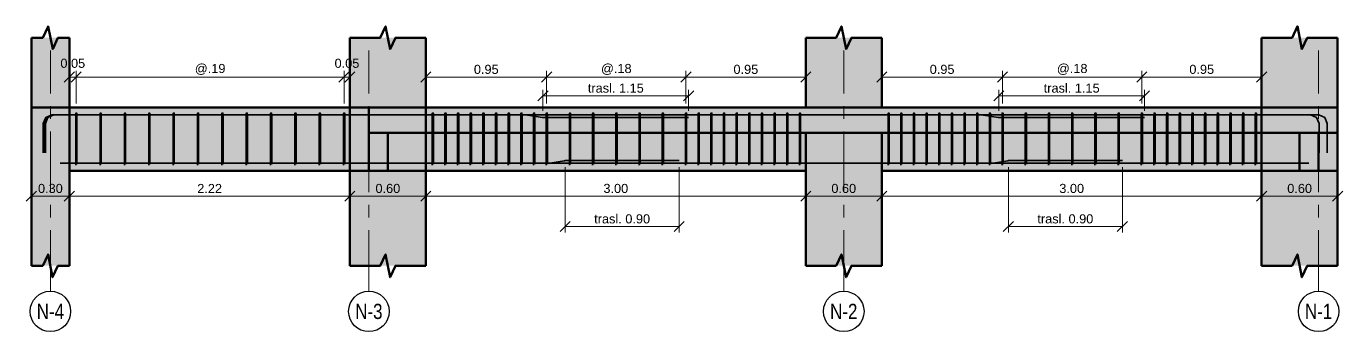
# Model space of a CAD drawing. Header units: metres. Extents: x 99 to 431, y 0 to 4.
# Drawn here: x 219.81 to 230.2, y 1.43 to 3.84 of the extents above; entities that cross this region are included whole.
import ezdxf
from ezdxf.enums import TextEntityAlignment as Align

# ---------------------------------------------------------------- set-up
doc = ezdxf.new("R2010")
doc.units = ezdxf.units.M
doc.linetypes.add('EJE40', pattern=[0.7, 0.48, -0.08, 0.06, -0.08])
for name, color, linetype, lineweight in [('E-ACERO', 1, 'Continuous', 35), ('E-CORTE', 7, 'Continuous', 50), ('E-CORTE-ACH', 254, 'Continuous', 0), ('E-COTA', 7, 'Continuous', 13), ('E-EJES', 1, 'Continuous', 18), ('E-EJES-ID', 7, 'Continuous', 25)]:
    doc.layers.add(name, color=color, linetype=linetype, lineweight=lineweight)
doc.styles.add('ARIAL', font='arial.ttf')
doc.dimstyles.new('COTA40', dxfattribs={"dimtxt": 0.072, "dimasz": 0.048, "dimexe": 0.048, "dimexo": 0.032, "dimgap": 0.024, "dimtad": 1, "dimzin": 0, "dimdsep": 46, "dimtxsty": 'ARIAL', "dimtsz": 0.04, "dimcen": 2.5, "dimclrd": 7, "dimclre": 7, "dimclrt": 7, "dimazin": 3, "dimtfac": 1, "dimtmove": 2, "dimatfit": 3, "dimlwd": 13, "dimlwe": 13})

msp = doc.modelspace()

# ---------------------------------------------------------------- hatches: boundary and pattern name
at = {"layer": 'E-CORTE-ACH'}
for points in [[(220.15, 3.2), (220.075, 3.2), (219.85, 3.2), (219.85, 3.75), (220.15, 3.75)], [(222.965, 3.2), (222.815, 3.2), (222.515, 3.2), (222.365, 3.2), (222.365, 3.75), (222.965, 3.75)], [(226.565, 3.2), (226.265, 3.2), (225.965, 3.2), (225.965, 3.75), (226.565, 3.75)], [(229.565, 3.75), (230.165, 3.75), (230.165, 3.2), (230.015, 3.2), (229.715, 3.2), (229.565, 3.2)], [(220.15, 1.95), (219.85, 1.95), (219.85, 3.2), (220.075, 3.2), (220.15, 3.2), (220.15, 2.4)], [(222.365, 3.2), (222.515, 3.2), (222.515, 3), (222.515, 2.7), (222.365, 2.7), (220.15, 2.7), (220.15, 2.95), (220.15, 3.2)], [(222.365, 3.2), (222.515, 3.2), (222.815, 3.2), (222.965, 3.2), (222.965, 1.95), (222.365, 1.95)], [(222.365, 3.2), (222.515, 3.2), (222.515, 3), (222.665, 3), (222.665, 2.7), (222.365, 2.7)], [(222.515, 3.2), (229.8816, 3.2), (230.165, 3.2), (230.165, 3.1973), (230.165, 3), (229.8816, 3), (222.515, 3), (222.515, 3.0074)], [(229.565, 3.2), (229.715, 3.2), (230.015, 3.2), (230.165, 3.2), (230.165, 2.4), (230.165, 1.95), (229.565, 1.95)], [(222.665, 3), (225.965, 3), (225.965, 2.85), (225.965, 2.7), (222.665, 2.7), (222.515, 2.7), (222.515, 3)], [(226.265, 3), (226.565, 3), (226.565, 2.85), (226.565, 2.7), (226.565, 1.95), (225.965, 1.95), (225.965, 2.7), (225.965, 2.85), (225.965, 3)], [(226.565, 2.85), (226.565, 3), (229.865, 3), (230.015, 3), (230.015, 2.7), (229.865, 2.7), (226.565, 2.7)], [(230.165, 3), (230.165, 2.7), (229.865, 2.7), (229.865, 3)]]:
    msp.add_hatch(color=256, dxfattribs=at).paths.add_polyline_path(points)

# ---------------------------------------------------------------- linework, layer by layer
at = {"layer": 'E-ACERO'}
for points in [[(228.64, 3.1199), (227.4955, 3.1199), (227.49, 3.1201), (227.4845, 3.1208), (227.3691, 3.14), (227.3636, 3.1407), (227.3581, 3.1409), (220.0107, 3.1409), (219.9636, 3.1214), (219.9441, 3.0743), (219.9441, 2.841)], [(225.04, 3.1199), (223.8955, 3.1199), (223.89, 3.1201), (223.8845, 3.1208), (223.7691, 3.14), (223.7636, 3.1407), (223.7581, 3.1409), (220.0107, 3.1409), (219.9636, 3.1214), (219.9441, 3.0743), (219.9441, 2.841)], [(228.64, 3.1199), (227.4955, 3.1199), (227.49, 3.1201), (227.4845, 3.1208), (227.3691, 3.14), (227.3636, 3.1407), (227.3581, 3.1409), (220.0227, 3.1409), (219.9756, 3.1214), (219.9561, 3.0743), (219.9561, 2.841)], [(228.64, 3.1199), (227.4955, 3.1199), (227.49, 3.1201), (227.4845, 3.1208), (227.3691, 3.14), (227.3636, 3.1407), (227.3581, 3.1409), (220.0267, 3.1409), (219.9796, 3.1214), (219.9601, 3.0743), (219.9601, 2.841)], [(225.04, 3.1199), (223.8955, 3.1199), (223.89, 3.1201), (223.8845, 3.1208), (223.7691, 3.14), (223.7636, 3.1407), (223.7581, 3.1409), (220.0267, 3.1409), (219.9796, 3.1214), (219.9601, 3.0743), (219.9601, 2.841)], [(220.2, 2.8393), (220.2, 3.1314), (220.2003, 3.1483), (220.201, 3.1552), (220.2084, 3.1552), (220.2092, 3.1483), (220.2095, 3.1314), (220.2095, 2.8104)], [(220.3922, 2.8393), (220.3922, 3.1314), (220.3925, 3.1483), (220.3933, 3.1552), (220.4007, 3.1552), (220.4014, 3.1483), (220.4018, 3.1314), (220.4018, 2.8104)], [(220.5845, 2.8393), (220.5845, 3.1314), (220.5848, 3.1483), (220.5856, 3.1552), (220.593, 3.1552), (220.5937, 3.1483), (220.594, 3.1314), (220.594, 2.8104)], [(220.7768, 2.8393), (220.7768, 3.1314), (220.7771, 3.1483), (220.7779, 3.1552), (220.7852, 3.1552), (220.786, 3.1483), (220.7863, 3.1314), (220.7863, 2.8104)], [(220.969, 2.8393), (220.969, 3.1314), (220.9694, 3.1483), (220.9701, 3.1552), (220.9775, 3.1552), (220.9783, 3.1483), (220.9786, 3.1314), (220.9786, 2.8104)], [(221.1613, 2.8393), (221.1613, 3.1314), (221.1616, 3.1483), (221.1624, 3.1552), (221.1698, 3.1552), (221.1705, 3.1483), (221.1708, 3.1314), (221.1708, 2.8104)], [(221.3536, 2.8393), (221.3536, 3.1314), (221.3539, 3.1483), (221.3547, 3.1552), (221.362, 3.1552), (221.3628, 3.1483), (221.3631, 3.1314), (221.3631, 2.8104)], [(221.5459, 2.8393), (221.5459, 3.1314), (221.5462, 3.1483), (221.5469, 3.1552), (221.5543, 3.1552), (221.5551, 3.1483), (221.5554, 3.1314), (221.5554, 2.8104)], [(221.7381, 2.8393), (221.7381, 3.1314), (221.7385, 3.1483), (221.7392, 3.1552), (221.7466, 3.1552), (221.7473, 3.1483), (221.7477, 3.1314), (221.7477, 2.8104)], [(221.9304, 2.8393), (221.9304, 3.1314), (221.9307, 3.1483), (221.9315, 3.1552), (221.9389, 3.1552), (221.9396, 3.1483), (221.9399, 3.1314), (221.9399, 2.8104)], [(222.1227, 2.8393), (222.1227, 3.1314), (222.123, 3.1483), (222.1238, 3.1552), (222.1311, 3.1552), (222.1319, 3.1483), (222.1322, 3.1314), (222.1322, 2.8104)], [(222.315, 2.8393), (222.315, 3.1314), (222.3153, 3.1483), (222.316, 3.1552), (222.3234, 3.1552), (222.3242, 3.1483), (222.3245, 3.1314), (222.3245, 2.8104)], [(223.015, 2.8393), (223.015, 3.1314), (223.0153, 3.1483), (223.016, 3.1552), (223.0234, 3.1552), (223.0242, 3.1483), (223.0245, 3.1314), (223.0245, 2.8104)], [(223.115, 2.8393), (223.115, 3.1314), (223.1153, 3.1483), (223.116, 3.1552), (223.1234, 3.1552), (223.1242, 3.1483), (223.1245, 3.1314), (223.1245, 2.8104)], [(223.215, 2.8393), (223.215, 3.1314), (223.2153, 3.1483), (223.216, 3.1552), (223.2234, 3.1552), (223.2242, 3.1483), (223.2245, 3.1314), (223.2245, 2.8104)], [(223.315, 2.8393), (223.315, 3.1314), (223.3153, 3.1483), (223.316, 3.1552), (223.3234, 3.1552), (223.3242, 3.1483), (223.3245, 3.1314), (223.3245, 2.8104)], [(223.415, 2.8393), (223.415, 3.1314), (223.4153, 3.1483), (223.416, 3.1552), (223.4234, 3.1552), (223.4242, 3.1483), (223.4245, 3.1314), (223.4245, 2.8104)], [(223.515, 2.8393), (223.515, 3.1314), (223.5153, 3.1483), (223.516, 3.1552), (223.5234, 3.1552), (223.5242, 3.1483), (223.5245, 3.1314), (223.5245, 2.8104)], [(223.615, 2.8393), (223.615, 3.1314), (223.6153, 3.1483), (223.616, 3.1552), (223.6234, 3.1552), (223.6242, 3.1483), (223.6245, 3.1314), (223.6245, 2.8104)], [(223.715, 2.8393), (223.715, 3.1314), (223.7153, 3.1483), (223.716, 3.1552), (223.7234, 3.1552), (223.7242, 3.1483), (223.7245, 3.1314), (223.7245, 2.8104)], [(223.815, 2.8393), (223.815, 3.1314), (223.8153, 3.1483), (223.816, 3.1552), (223.8234, 3.1552), (223.8242, 3.1483), (223.8245, 3.1314), (223.8245, 2.8104)], [(230.0829, 2.841), (230.0829, 3.0743), (230.0633, 3.1214), (230.0162, 3.1409), (223.89, 3.1409)], [(230.0829, 2.841), (230.0829, 3.0743), (230.0633, 3.1214), (230.0162, 3.1409), (223.89, 3.1409)], [(223.915, 2.8393), (223.915, 3.1314), (223.9153, 3.1483), (223.916, 3.1552), (223.9234, 3.1552), (223.9242, 3.1483), (223.9245, 3.1314), (223.9245, 2.8104)], [(224.0983, 2.8393), (224.0983, 3.1314), (224.0986, 3.1483), (224.0994, 3.1552), (224.1067, 3.1552), (224.1075, 3.1483), (224.1078, 3.1314), (224.1078, 2.8104)], [(224.2816, 2.8393), (224.2816, 3.1314), (224.2819, 3.1483), (224.2827, 3.1552), (224.2901, 3.1552), (224.2908, 3.1483), (224.2912, 3.1314), (224.2912, 2.8104)], [(224.465, 2.8393), (224.465, 3.1314), (224.4653, 3.1483), (224.466, 3.1552), (224.4734, 3.1552), (224.4742, 3.1483), (224.4745, 3.1314), (224.4745, 2.8104)], [(224.6483, 2.8393), (224.6483, 3.1314), (224.6486, 3.1483), (224.6494, 3.1552), (224.6567, 3.1552), (224.6575, 3.1483), (224.6578, 3.1314), (224.6578, 2.8104)], [(224.8316, 2.8393), (224.8316, 3.1314), (224.8319, 3.1483), (224.8327, 3.1552), (224.8401, 3.1552), (224.8408, 3.1483), (224.8411, 3.1314), (224.8411, 2.8104)], [(225.015, 2.8393), (225.015, 3.1314), (225.0153, 3.1483), (225.016, 3.1552), (225.0234, 3.1552), (225.0242, 3.1483), (225.0245, 3.1314), (225.0245, 2.8104)], [(225.115, 2.8393), (225.115, 3.1314), (225.1153, 3.1483), (225.116, 3.1552), (225.1234, 3.1552), (225.1242, 3.1483), (225.1245, 3.1314), (225.1245, 2.8104)], [(225.215, 2.8393), (225.215, 3.1314), (225.2153, 3.1483), (225.216, 3.1552), (225.2234, 3.1552), (225.2242, 3.1483), (225.2245, 3.1314), (225.2245, 2.8104)], [(225.315, 2.8393), (225.315, 3.1314), (225.3153, 3.1483), (225.316, 3.1552), (225.3234, 3.1552), (225.3242, 3.1483), (225.3245, 3.1314), (225.3245, 2.8104)], [(225.415, 2.8393), (225.415, 3.1314), (225.4153, 3.1483), (225.416, 3.1552), (225.4234, 3.1552), (225.4242, 3.1483), (225.4245, 3.1314), (225.4245, 2.8104)], [(225.515, 2.8393), (225.515, 3.1314), (225.5153, 3.1483), (225.516, 3.1552), (225.5234, 3.1552), (225.5242, 3.1483), (225.5245, 3.1314), (225.5245, 2.8104)], [(225.615, 2.8393), (225.615, 3.1314), (225.6153, 3.1483), (225.616, 3.1552), (225.6234, 3.1552), (225.6242, 3.1483), (225.6245, 3.1314), (225.6245, 2.8104)], [(225.715, 2.8393), (225.715, 3.1314), (225.7153, 3.1483), (225.716, 3.1552), (225.7234, 3.1552), (225.7242, 3.1483), (225.7245, 3.1314), (225.7245, 2.8104)], [(225.815, 2.8393), (225.815, 3.1314), (225.8153, 3.1483), (225.816, 3.1552), (225.8234, 3.1552), (225.8242, 3.1483), (225.8245, 3.1314), (225.8245, 2.8104)], [(225.915, 2.8393), (225.915, 3.1314), (225.9153, 3.1483), (225.916, 3.1552), (225.9234, 3.1552), (225.9242, 3.1483), (225.9245, 3.1314), (225.9245, 2.8104)], [(226.615, 2.8393), (226.615, 3.1314), (226.6153, 3.1483), (226.616, 3.1552), (226.6234, 3.1552), (226.6242, 3.1483), (226.6245, 3.1314), (226.6245, 2.8104)], [(226.715, 2.8393), (226.715, 3.1314), (226.7153, 3.1483), (226.716, 3.1552), (226.7234, 3.1552), (226.7242, 3.1483), (226.7245, 3.1314), (226.7245, 2.8104)], [(226.815, 2.8393), (226.815, 3.1314), (226.8153, 3.1483), (226.816, 3.1552), (226.8234, 3.1552), (226.8242, 3.1483), (226.8245, 3.1314), (226.8245, 2.8104)], [(226.915, 2.8393), (226.915, 3.1314), (226.9153, 3.1483), (226.916, 3.1552), (226.9234, 3.1552), (226.9242, 3.1483), (226.9245, 3.1314), (226.9245, 2.8104)], [(227.015, 2.8393), (227.015, 3.1314), (227.0153, 3.1483), (227.016, 3.1552), (227.0234, 3.1552), (227.0242, 3.1483), (227.0245, 3.1314), (227.0245, 2.8104)], [(227.115, 2.8393), (227.115, 3.1314), (227.1153, 3.1483), (227.116, 3.1552), (227.1234, 3.1552), (227.1242, 3.1483), (227.1245, 3.1314), (227.1245, 2.8104)], [(227.215, 2.8393), (227.215, 3.1314), (227.2153, 3.1483), (227.216, 3.1552), (227.2234, 3.1552), (227.2242, 3.1483), (227.2245, 3.1314), (227.2245, 2.8104)], [(227.315, 2.8393), (227.315, 3.1314), (227.3153, 3.1483), (227.316, 3.1552), (227.3234, 3.1552), (227.3242, 3.1483), (227.3245, 3.1314), (227.3245, 2.8104)], [(227.415, 2.8393), (227.415, 3.1314), (227.4153, 3.1483), (227.416, 3.1552), (227.4234, 3.1552), (227.4242, 3.1483), (227.4245, 3.1314), (227.4245, 2.8104)], [(230.0829, 2.841), (230.0829, 3.0743), (230.0633, 3.1214), (230.0162, 3.1409), (227.49, 3.1409)], [(230.0189, 2.841), (230.0189, 3.0743), (229.9993, 3.1214), (229.9522, 3.1409), (227.49, 3.1409)], [(230.0829, 2.841), (230.0829, 3.0743), (230.0633, 3.1214), (230.0162, 3.1409), (227.49, 3.1409)], [(227.515, 2.8393), (227.515, 3.1314), (227.5153, 3.1483), (227.516, 3.1552), (227.5234, 3.1552), (227.5242, 3.1483), (227.5245, 3.1314), (227.5245, 2.8104)], [(227.6983, 2.8393), (227.6983, 3.1314), (227.6986, 3.1483), (227.6994, 3.1552), (227.7067, 3.1552), (227.7075, 3.1483), (227.7078, 3.1314), (227.7078, 2.8104)], [(227.8816, 2.8393), (227.8816, 3.1314), (227.8819, 3.1483), (227.8827, 3.1552), (227.8901, 3.1552), (227.8908, 3.1483), (227.8911, 3.1314), (227.8911, 2.8104)], [(228.065, 2.8393), (228.065, 3.1314), (228.0653, 3.1483), (228.066, 3.1552), (228.0734, 3.1552), (228.0742, 3.1483), (228.0745, 3.1314), (228.0745, 2.8104)], [(228.2483, 2.8393), (228.2483, 3.1314), (228.2486, 3.1483), (228.2494, 3.1552), (228.2567, 3.1552), (228.2575, 3.1483), (228.2578, 3.1314), (228.2578, 2.8104)], [(228.4316, 2.8393), (228.4316, 3.1314), (228.4319, 3.1483), (228.4327, 3.1552), (228.4401, 3.1552), (228.4408, 3.1483), (228.4411, 3.1314), (228.4411, 2.8104)], [(228.615, 2.8393), (228.615, 3.1314), (228.6153, 3.1483), (228.616, 3.1552), (228.6234, 3.1552), (228.6242, 3.1483), (228.6245, 3.1314), (228.6245, 2.8104)], [(228.715, 2.8393), (228.715, 3.1314), (228.7153, 3.1483), (228.716, 3.1552), (228.7234, 3.1552), (228.7242, 3.1483), (228.7245, 3.1314), (228.7245, 2.8104)], [(228.815, 2.8393), (228.815, 3.1314), (228.8153, 3.1483), (228.816, 3.1552), (228.8234, 3.1552), (228.8242, 3.1483), (228.8245, 3.1314), (228.8245, 2.8104)], [(228.915, 2.8393), (228.915, 3.1314), (228.9153, 3.1483), (228.916, 3.1552), (228.9234, 3.1552), (228.9242, 3.1483), (228.9245, 3.1314), (228.9245, 2.8104)], [(229.015, 2.8393), (229.015, 3.1314), (229.0153, 3.1483), (229.016, 3.1552), (229.0234, 3.1552), (229.0242, 3.1483), (229.0245, 3.1314), (229.0245, 2.8104)], [(229.115, 2.8393), (229.115, 3.1314), (229.1153, 3.1483), (229.116, 3.1552), (229.1234, 3.1552), (229.1242, 3.1483), (229.1245, 3.1314), (229.1245, 2.8104)], [(229.215, 2.8393), (229.215, 3.1314), (229.2153, 3.1483), (229.216, 3.1552), (229.2234, 3.1552), (229.2242, 3.1483), (229.2245, 3.1314), (229.2245, 2.8104)], [(229.315, 2.8393), (229.315, 3.1314), (229.3153, 3.1483), (229.316, 3.1552), (229.3234, 3.1552), (229.3242, 3.1483), (229.3245, 3.1314), (229.3245, 2.8104)], [(229.415, 2.8393), (229.415, 3.1314), (229.4153, 3.1483), (229.416, 3.1552), (229.4234, 3.1552), (229.4242, 3.1483), (229.4245, 3.1314), (229.4245, 2.8104)], [(229.515, 2.8393), (229.515, 3.1314), (229.5153, 3.1483), (229.516, 3.1552), (229.5234, 3.1552), (229.5242, 3.1483), (229.5245, 3.1314), (229.5245, 2.8104)], [(220.2, 2.8393), (220.2, 2.7854)], [(220.2095, 2.8104), (220.2095, 2.7733)], [(220.3922, 2.8393), (220.3922, 2.7854)], [(220.4018, 2.8104), (220.4018, 2.7733)], [(220.5845, 2.8393), (220.5845, 2.7854)], [(220.594, 2.8104), (220.594, 2.7733)], [(220.7768, 2.8393), (220.7768, 2.7854)], [(220.7863, 2.8104), (220.7863, 2.7733)], [(220.969, 2.8393), (220.969, 2.7854)], [(220.9786, 2.8104), (220.9786, 2.7733)], [(221.1613, 2.8393), (221.1613, 2.7854)], [(221.1708, 2.8104), (221.1708, 2.7733)], [(221.3536, 2.8393), (221.3536, 2.7854)], [(221.3631, 2.8104), (221.3631, 2.7733)], [(221.5459, 2.8393), (221.5459, 2.7854)], [(221.5554, 2.8104), (221.5554, 2.7733)], [(221.7381, 2.8393), (221.7381, 2.7854)], [(221.7477, 2.8104), (221.7477, 2.7733)], [(221.9304, 2.8393), (221.9304, 2.7854)], [(221.9399, 2.8104), (221.9399, 2.7733)], [(222.1227, 2.8393), (222.1227, 2.7854)], [(222.1322, 2.8104), (222.1322, 2.7733)], [(222.315, 2.8393), (222.315, 2.7854)], [(222.3245, 2.8104), (222.3245, 2.7733)], [(223.015, 2.8393), (223.015, 2.7854)], [(223.0245, 2.8104), (223.0245, 2.7733)], [(223.115, 2.8393), (223.115, 2.7854)], [(223.1245, 2.8104), (223.1245, 2.7733)], [(223.215, 2.8393), (223.215, 2.7854)], [(223.2245, 2.8104), (223.2245, 2.7733)], [(223.315, 2.8393), (223.315, 2.7854)], [(223.3245, 2.8104), (223.3245, 2.7733)], [(223.415, 2.8393), (223.415, 2.7854)], [(223.4245, 2.8104), (223.4245, 2.7733)], [(223.515, 2.8393), (223.515, 2.7854)], [(223.5245, 2.8104), (223.5245, 2.7733)], [(223.615, 2.8393), (223.615, 2.7854)], [(223.6245, 2.8104), (223.6245, 2.7733)], [(223.715, 2.8393), (223.715, 2.7854)], [(223.7245, 2.8104), (223.7245, 2.7733)], [(223.815, 2.8393), (223.815, 2.7854)], [(223.8245, 2.8104), (223.8245, 2.7733)], [(223.915, 2.8393), (223.915, 2.7854)], [(223.9245, 2.8104), (223.9245, 2.7733)], [(224.0983, 2.8393), (224.0983, 2.7854)], [(224.1078, 2.8104), (224.1078, 2.7733)], [(224.2816, 2.8393), (224.2816, 2.7854)], [(224.2912, 2.8104), (224.2912, 2.7733)], [(224.465, 2.8393), (224.465, 2.7854)], [(224.4745, 2.8104), (224.4745, 2.7733)], [(224.6483, 2.8393), (224.6483, 2.7854)], [(224.6578, 2.8104), (224.6578, 2.7733)], [(224.8316, 2.8393), (224.8316, 2.7854)], [(224.8411, 2.8104), (224.8411, 2.7733)], [(225.015, 2.8393), (225.015, 2.7854)], [(225.0245, 2.8104), (225.0245, 2.7733)], [(225.115, 2.8393), (225.115, 2.7854)], [(225.1245, 2.8104), (225.1245, 2.7733)], [(225.215, 2.8393), (225.215, 2.7854)], [(225.2245, 2.8104), (225.2245, 2.7733)], [(225.315, 2.8393), (225.315, 2.7854)], [(225.3245, 2.8104), (225.3245, 2.7733)], [(225.415, 2.8393), (225.415, 2.7854)], [(225.4245, 2.8104), (225.4245, 2.7733)], [(225.515, 2.8393), (225.515, 2.7854)], [(225.5245, 2.8104), (225.5245, 2.7733)], [(225.615, 2.8393), (225.615, 2.7854)], [(225.6245, 2.8104), (225.6245, 2.7733)], [(225.715, 2.8393), (225.715, 2.7854)], [(225.7245, 2.8104), (225.7245, 2.7733)], [(225.815, 2.8393), (225.815, 2.7854)], [(225.8245, 2.8104), (225.8245, 2.7733)], [(225.915, 2.8393), (225.915, 2.7854)], [(225.9245, 2.8104), (225.9245, 2.7733)], [(226.615, 2.8393), (226.615, 2.7854)], [(226.6245, 2.8104), (226.6245, 2.7733)], [(226.715, 2.8393), (226.715, 2.7854)], [(226.7245, 2.8104), (226.7245, 2.7733)], [(226.815, 2.8393), (226.815, 2.7854)], [(226.8245, 2.8104), (226.8245, 2.7733)], [(226.915, 2.8393), (226.915, 2.7854)], [(226.9245, 2.8104), (226.9245, 2.7733)], [(227.015, 2.8393), (227.015, 2.7854)], [(227.0245, 2.8104), (227.0245, 2.7733)], [(227.115, 2.8393), (227.115, 2.7854)], [(227.1245, 2.8104), (227.1245, 2.7733)], [(227.215, 2.8393), (227.215, 2.7854)], [(227.2245, 2.8104), (227.2245, 2.7733)], [(227.315, 2.8393), (227.315, 2.7854)], [(227.3245, 2.8104), (227.3245, 2.7733)], [(227.415, 2.8393), (227.415, 2.7854)], [(227.4245, 2.8104), (227.4245, 2.7733)], [(227.515, 2.8393), (227.515, 2.7854)], [(227.5245, 2.8104), (227.5245, 2.7733)], [(227.6983, 2.8393), (227.6983, 2.7854)], [(227.7078, 2.8104), (227.7078, 2.7733)], [(227.8816, 2.8393), (227.8816, 2.7854)], [(227.8911, 2.8104), (227.8911, 2.7733)], [(228.065, 2.8393), (228.065, 2.7854)], [(228.0745, 2.8104), (228.0745, 2.7733)], [(228.2483, 2.8393), (228.2483, 2.7854)], [(228.2578, 2.8104), (228.2578, 2.7733)], [(228.4316, 2.8393), (228.4316, 2.7854)], [(228.4411, 2.8104), (228.4411, 2.7733)], [(228.615, 2.8393), (228.615, 2.7854)], [(228.6245, 2.8104), (228.6245, 2.7733)], [(228.715, 2.8393), (228.715, 2.7854)], [(228.7245, 2.8104), (228.7245, 2.7733)], [(228.815, 2.8393), (228.815, 2.7854)], [(228.8245, 2.8104), (228.8245, 2.7733)], [(228.915, 2.8393), (228.915, 2.7854)], [(228.9245, 2.8104), (228.9245, 2.7733)], [(229.015, 2.8393), (229.015, 2.7854)], [(229.0245, 2.8104), (229.0245, 2.7733)], [(229.115, 2.8393), (229.115, 2.7854)], [(229.1245, 2.8104), (229.1245, 2.7733)], [(229.215, 2.8393), (229.215, 2.7854)], [(229.2245, 2.8104), (229.2245, 2.7733)], [(229.315, 2.8393), (229.315, 2.7854)], [(229.3245, 2.8104), (229.3245, 2.7733)], [(229.415, 2.8393), (229.415, 2.7854)], [(229.4245, 2.8104), (229.4245, 2.7733)], [(229.515, 2.8393), (229.515, 2.7854)], [(229.5245, 2.8104), (229.5245, 2.7733)], [(228.465, 2.7801), (227.5705, 2.7801), (227.565, 2.7799), (227.5595, 2.7792), (227.4441, 2.76), (227.4386, 2.7593), (227.4331, 2.759), (220.0771, 2.759)], [(224.965, 2.7801), (224.0705, 2.7801), (224.065, 2.7799), (224.0595, 2.7792), (223.9441, 2.76), (223.9386, 2.7593), (223.9331, 2.759), (220.0771, 2.759)], [(228.465, 2.7801), (227.5705, 2.7801), (227.565, 2.7799), (227.5595, 2.7792), (227.4441, 2.76), (227.4386, 2.7593), (227.4331, 2.759), (220.0771, 2.759)], [(224.965, 2.7801), (224.0705, 2.7801), (224.065, 2.7799), (224.0595, 2.7792), (223.9441, 2.76), (223.9386, 2.7593), (223.9331, 2.759), (220.0771, 2.759)], [(220.2, 2.7854), (220.2, 2.7686)], [(220.2, 2.7686), (220.2, 2.7595)], [(220.2, 2.7595), (220.2, 2.7517)], [(220.2, 2.7517), (220.2, 2.7448)], [(220.2095, 2.7733), (220.2095, 2.7565)], [(220.2095, 2.7565), (220.2095, 2.7513)], [(220.3922, 2.7854), (220.3922, 2.7686)], [(220.3922, 2.7686), (220.3922, 2.7595)], [(220.3922, 2.7595), (220.3922, 2.7517)], [(220.3922, 2.7517), (220.3922, 2.7448)], [(220.4018, 2.7733), (220.4018, 2.7565)], [(220.4018, 2.7565), (220.4018, 2.7513)], [(220.5845, 2.7854), (220.5845, 2.7686)], [(220.5845, 2.7686), (220.5845, 2.7595)], [(220.5845, 2.7595), (220.5845, 2.7517)], [(220.5845, 2.7517), (220.5845, 2.7448)], [(220.594, 2.7733), (220.594, 2.7565)], [(220.594, 2.7565), (220.594, 2.7513)], [(220.7768, 2.7854), (220.7768, 2.7686)], [(220.7768, 2.7686), (220.7768, 2.7595)], [(220.7768, 2.7595), (220.7768, 2.7517)], [(220.7768, 2.7517), (220.7768, 2.7448)], [(220.7863, 2.7733), (220.7863, 2.7565)], [(220.7863, 2.7565), (220.7863, 2.7513)], [(220.969, 2.7854), (220.969, 2.7686)], [(220.969, 2.7686), (220.969, 2.7595)], [(220.969, 2.7595), (220.969, 2.7517)], [(220.969, 2.7517), (220.969, 2.7448)], [(220.9786, 2.7733), (220.9786, 2.7565)], [(220.9786, 2.7565), (220.9786, 2.7513)], [(221.1613, 2.7854), (221.1613, 2.7686)], [(221.1613, 2.7686), (221.1613, 2.7595)], [(221.1613, 2.7595), (221.1613, 2.7517)], [(221.1613, 2.7517), (221.1613, 2.7448)], [(221.1708, 2.7733), (221.1708, 2.7565)], [(221.1708, 2.7565), (221.1708, 2.7513)], [(221.3536, 2.7854), (221.3536, 2.7686)], [(221.3536, 2.7686), (221.3536, 2.7595)], [(221.3536, 2.7595), (221.3536, 2.7517)], [(221.3536, 2.7517), (221.3536, 2.7448)], [(221.3631, 2.7733), (221.3631, 2.7565)], [(221.3631, 2.7565), (221.3631, 2.7513)], [(221.5459, 2.7854), (221.5459, 2.7686)], [(221.5459, 2.7686), (221.5459, 2.7595)], [(221.5459, 2.7595), (221.5459, 2.7517)], [(221.5459, 2.7517), (221.5459, 2.7448)], [(221.5554, 2.7733), (221.5554, 2.7565)], [(221.5554, 2.7565), (221.5554, 2.7513)], [(221.7381, 2.7854), (221.7381, 2.7686)], [(221.7381, 2.7686), (221.7381, 2.7595)], [(221.7381, 2.7595), (221.7381, 2.7517)], [(221.7381, 2.7517), (221.7381, 2.7448)], [(221.7477, 2.7733), (221.7477, 2.7565)], [(221.7477, 2.7565), (221.7477, 2.7513)], [(221.9304, 2.7854), (221.9304, 2.7686)], [(221.9304, 2.7686), (221.9304, 2.7595)], [(221.9304, 2.7595), (221.9304, 2.7517)], [(221.9304, 2.7517), (221.9304, 2.7448)], [(221.9399, 2.7733), (221.9399, 2.7565)], [(221.9399, 2.7565), (221.9399, 2.7513)], [(222.1227, 2.7854), (222.1227, 2.7686)], [(222.1227, 2.7686), (222.1227, 2.7595)], [(222.1227, 2.7595), (222.1227, 2.7517)], [(222.1227, 2.7517), (222.1227, 2.7448)], [(222.1322, 2.7733), (222.1322, 2.7565)], [(222.1322, 2.7565), (222.1322, 2.7513)], [(222.315, 2.7854), (222.315, 2.7686)], [(222.315, 2.7686), (222.315, 2.7595)], [(222.315, 2.7595), (222.315, 2.7517)], [(222.315, 2.7517), (222.315, 2.7448)], [(222.3245, 2.7733), (222.3245, 2.7565)], [(222.3245, 2.7565), (222.3245, 2.7513)], [(223.015, 2.7854), (223.015, 2.7686)], [(223.015, 2.7686), (223.015, 2.7595)], [(223.015, 2.7595), (223.015, 2.7517)], [(223.015, 2.7517), (223.015, 2.7448)], [(223.0245, 2.7733), (223.0245, 2.7565)], [(223.0245, 2.7565), (223.0245, 2.7513)], [(223.115, 2.7854), (223.115, 2.7686)], [(223.115, 2.7686), (223.115, 2.7595)], [(223.115, 2.7595), (223.115, 2.7517)], [(223.115, 2.7517), (223.115, 2.7448)], [(223.1245, 2.7733), (223.1245, 2.7565)], [(223.1245, 2.7565), (223.1245, 2.7513)], [(223.215, 2.7854), (223.215, 2.7686)], [(223.215, 2.7686), (223.215, 2.7595)], [(223.215, 2.7595), (223.215, 2.7517)], [(223.215, 2.7517), (223.215, 2.7448)], [(223.2245, 2.7733), (223.2245, 2.7565)], [(223.2245, 2.7565), (223.2245, 2.7513)], [(223.315, 2.7854), (223.315, 2.7686)], [(223.315, 2.7686), (223.315, 2.7595)], [(223.315, 2.7595), (223.315, 2.7517)], [(223.315, 2.7517), (223.315, 2.7448)], [(223.3245, 2.7733), (223.3245, 2.7565)], [(223.3245, 2.7565), (223.3245, 2.7513)], [(223.415, 2.7854), (223.415, 2.7686)], [(223.415, 2.7686), (223.415, 2.7595)], [(223.415, 2.7595), (223.415, 2.7517)], [(223.415, 2.7517), (223.415, 2.7448)], [(223.4245, 2.7733), (223.4245, 2.7565)], [(223.4245, 2.7565), (223.4245, 2.7513)], [(223.515, 2.7854), (223.515, 2.7686)], [(223.515, 2.7686), (223.515, 2.7595)], [(223.515, 2.7595), (223.515, 2.7517)], [(223.515, 2.7517), (223.515, 2.7448)], [(223.5245, 2.7733), (223.5245, 2.7565)], [(223.5245, 2.7565), (223.5245, 2.7513)], [(223.615, 2.7854), (223.615, 2.7686)], [(223.615, 2.7686), (223.615, 2.7595)], [(223.615, 2.7595), (223.615, 2.7517)], [(223.615, 2.7517), (223.615, 2.7448)], [(223.6245, 2.7733), (223.6245, 2.7565)], [(223.6245, 2.7565), (223.6245, 2.7513)], [(223.715, 2.7854), (223.715, 2.7686)], [(223.715, 2.7686), (223.715, 2.7595)], [(223.715, 2.7595), (223.715, 2.7517)], [(223.715, 2.7517), (223.715, 2.7448)], [(223.7245, 2.7733), (223.7245, 2.7565)], [(223.7245, 2.7565), (223.7245, 2.7513)], [(223.815, 2.7854), (223.815, 2.7686)], [(223.815, 2.7686), (223.815, 2.7595)], [(223.815, 2.7595), (223.815, 2.7517)], [(223.815, 2.7517), (223.815, 2.7448)], [(223.8245, 2.7733), (223.8245, 2.7565)], [(223.8245, 2.7565), (223.8245, 2.7513)], [(223.915, 2.7854), (223.915, 2.7686)], [(223.915, 2.7686), (223.915, 2.7595)], [(223.915, 2.7595), (223.915, 2.7517)], [(223.915, 2.7517), (223.915, 2.7448)], [(223.9245, 2.7733), (223.9245, 2.7565)], [(223.9245, 2.7565), (223.9245, 2.7513)], [(229.9378, 2.759), (224.065, 2.759)], [(229.9378, 2.759), (224.065, 2.759)], [(224.0983, 2.7854), (224.0983, 2.7686)], [(224.0983, 2.7686), (224.0983, 2.7595)], [(224.0983, 2.7595), (224.0983, 2.7517)], [(224.0983, 2.7517), (224.0983, 2.7448)], [(224.1078, 2.7733), (224.1078, 2.7565)], [(224.1078, 2.7565), (224.1078, 2.7513)], [(224.2816, 2.7854), (224.2816, 2.7686)], [(224.2816, 2.7686), (224.2816, 2.7595)], [(224.2816, 2.7595), (224.2816, 2.7517)], [(224.2816, 2.7517), (224.2816, 2.7448)], [(224.2912, 2.7733), (224.2912, 2.7565)], [(224.2912, 2.7565), (224.2912, 2.7513)], [(224.465, 2.7854), (224.465, 2.7686)], [(224.465, 2.7686), (224.465, 2.7595)], [(224.465, 2.7595), (224.465, 2.7517)], [(224.465, 2.7517), (224.465, 2.7448)], [(224.4745, 2.7733), (224.4745, 2.7565)], [(224.4745, 2.7565), (224.4745, 2.7513)], [(224.6483, 2.7854), (224.6483, 2.7686)], [(224.6483, 2.7686), (224.6483, 2.7595)], [(224.6483, 2.7595), (224.6483, 2.7517)], [(224.6483, 2.7517), (224.6483, 2.7448)], [(224.6578, 2.7733), (224.6578, 2.7565)], [(224.6578, 2.7565), (224.6578, 2.7513)], [(224.8316, 2.7854), (224.8316, 2.7686)], [(224.8316, 2.7686), (224.8316, 2.7595)], [(224.8316, 2.7595), (224.8316, 2.7517)], [(224.8316, 2.7517), (224.8316, 2.7448)], [(224.8411, 2.7733), (224.8411, 2.7565)], [(224.8411, 2.7565), (224.8411, 2.7513)], [(225.015, 2.7854), (225.015, 2.7686)], [(225.015, 2.7686), (225.015, 2.7595)], [(225.015, 2.7595), (225.015, 2.7517)], [(225.015, 2.7517), (225.015, 2.7448)], [(225.0245, 2.7733), (225.0245, 2.7565)], [(225.0245, 2.7565), (225.0245, 2.7513)], [(225.115, 2.7854), (225.115, 2.7686)], [(225.115, 2.7686), (225.115, 2.7595)], [(225.115, 2.7595), (225.115, 2.7517)], [(225.115, 2.7517), (225.115, 2.7448)], [(225.1245, 2.7733), (225.1245, 2.7565)], [(225.1245, 2.7565), (225.1245, 2.7513)], [(225.215, 2.7854), (225.215, 2.7686)], [(225.215, 2.7686), (225.215, 2.7595)], [(225.215, 2.7595), (225.215, 2.7517)], [(225.215, 2.7517), (225.215, 2.7448)], [(225.2245, 2.7733), (225.2245, 2.7565)], [(225.2245, 2.7565), (225.2245, 2.7513)], [(225.315, 2.7854), (225.315, 2.7686)], [(225.315, 2.7686), (225.315, 2.7595)], [(225.315, 2.7595), (225.315, 2.7517)], [(225.315, 2.7517), (225.315, 2.7448)], [(225.3245, 2.7733), (225.3245, 2.7565)], [(225.3245, 2.7565), (225.3245, 2.7513)], [(225.415, 2.7854), (225.415, 2.7686)], [(225.415, 2.7686), (225.415, 2.7595)], [(225.415, 2.7595), (225.415, 2.7517)], [(225.415, 2.7517), (225.415, 2.7448)], [(225.4245, 2.7733), (225.4245, 2.7565)], [(225.4245, 2.7565), (225.4245, 2.7513)], [(225.515, 2.7854), (225.515, 2.7686)], [(225.515, 2.7686), (225.515, 2.7595)], [(225.515, 2.7595), (225.515, 2.7517)], [(225.515, 2.7517), (225.515, 2.7448)], [(225.5245, 2.7733), (225.5245, 2.7565)], [(225.5245, 2.7565), (225.5245, 2.7513)], [(225.615, 2.7854), (225.615, 2.7686)], [(225.615, 2.7686), (225.615, 2.7595)], [(225.615, 2.7595), (225.615, 2.7517)], [(225.615, 2.7517), (225.615, 2.7448)], [(225.6245, 2.7733), (225.6245, 2.7565)], [(225.6245, 2.7565), (225.6245, 2.7513)], [(225.715, 2.7854), (225.715, 2.7686)], [(225.715, 2.7686), (225.715, 2.7595)], [(225.715, 2.7595), (225.715, 2.7517)], [(225.715, 2.7517), (225.715, 2.7448)], [(225.7245, 2.7733), (225.7245, 2.7565)], [(225.7245, 2.7565), (225.7245, 2.7513)], [(225.815, 2.7854), (225.815, 2.7686)], [(225.815, 2.7686), (225.815, 2.7595)], [(225.815, 2.7595), (225.815, 2.7517)], [(225.815, 2.7517), (225.815, 2.7448)], [(225.8245, 2.7733), (225.8245, 2.7565)], [(225.8245, 2.7565), (225.8245, 2.7513)], [(225.915, 2.7854), (225.915, 2.7686)], [(225.915, 2.7686), (225.915, 2.7595)], [(225.915, 2.7595), (225.915, 2.7517)], [(225.915, 2.7517), (225.915, 2.7448)], [(225.9245, 2.7733), (225.9245, 2.7565)], [(225.9245, 2.7565), (225.9245, 2.7513)], [(226.615, 2.7854), (226.615, 2.7686)], [(226.615, 2.7686), (226.615, 2.7595)], [(226.615, 2.7595), (226.615, 2.7517)], [(226.615, 2.7517), (226.615, 2.7448)], [(226.6245, 2.7733), (226.6245, 2.7565)], [(226.6245, 2.7565), (226.6245, 2.7513)], [(226.715, 2.7854), (226.715, 2.7686)], [(226.715, 2.7686), (226.715, 2.7595)], [(226.715, 2.7595), (226.715, 2.7517)], [(226.715, 2.7517), (226.715, 2.7448)], [(226.7245, 2.7733), (226.7245, 2.7565)], [(226.7245, 2.7565), (226.7245, 2.7513)], [(226.815, 2.7854), (226.815, 2.7686)], [(226.815, 2.7686), (226.815, 2.7595)], [(226.815, 2.7595), (226.815, 2.7517)], [(226.815, 2.7517), (226.815, 2.7448)], [(226.8245, 2.7733), (226.8245, 2.7565)], [(226.8245, 2.7565), (226.8245, 2.7513)], [(226.915, 2.7854), (226.915, 2.7686)], [(226.915, 2.7686), (226.915, 2.7595)], [(226.915, 2.7595), (226.915, 2.7517)], [(226.915, 2.7517), (226.915, 2.7448)], [(226.9245, 2.7733), (226.9245, 2.7565)], [(226.9245, 2.7565), (226.9245, 2.7513)], [(227.015, 2.7854), (227.015, 2.7686)], [(227.015, 2.7686), (227.015, 2.7595)], [(227.015, 2.7595), (227.015, 2.7517)], [(227.015, 2.7517), (227.015, 2.7448)], [(227.0245, 2.7733), (227.0245, 2.7565)], [(227.0245, 2.7565), (227.0245, 2.7513)], [(227.115, 2.7854), (227.115, 2.7686)], [(227.115, 2.7686), (227.115, 2.7595)], [(227.115, 2.7595), (227.115, 2.7517)], [(227.115, 2.7517), (227.115, 2.7448)], [(227.1245, 2.7733), (227.1245, 2.7565)], [(227.1245, 2.7565), (227.1245, 2.7513)], [(227.215, 2.7854), (227.215, 2.7686)], [(227.215, 2.7686), (227.215, 2.7595)], [(227.215, 2.7595), (227.215, 2.7517)], [(227.215, 2.7517), (227.215, 2.7448)], [(227.2245, 2.7733), (227.2245, 2.7565)], [(227.2245, 2.7565), (227.2245, 2.7513)], [(227.315, 2.7854), (227.315, 2.7686)], [(227.315, 2.7686), (227.315, 2.7595)], [(227.315, 2.7595), (227.315, 2.7517)], [(227.315, 2.7517), (227.315, 2.7448)], [(227.3245, 2.7733), (227.3245, 2.7565)], [(227.3245, 2.7565), (227.3245, 2.7513)], [(227.415, 2.7854), (227.415, 2.7686)], [(227.415, 2.7686), (227.415, 2.7595)], [(227.415, 2.7595), (227.415, 2.7517)], [(227.415, 2.7517), (227.415, 2.7448)], [(227.4245, 2.7733), (227.4245, 2.7565)], [(227.4245, 2.7565), (227.4245, 2.7513)], [(227.515, 2.7854), (227.515, 2.7686)], [(227.515, 2.7686), (227.515, 2.7595)], [(227.515, 2.7595), (227.515, 2.7517)], [(227.515, 2.7517), (227.515, 2.7448)], [(227.5245, 2.7733), (227.5245, 2.7565)], [(227.5245, 2.7565), (227.5245, 2.7513)], [(229.9378, 2.759), (227.565, 2.759)], [(229.9378, 2.759), (227.565, 2.759)], [(227.6983, 2.7854), (227.6983, 2.7686)], [(227.6983, 2.7686), (227.6983, 2.7595)], [(227.6983, 2.7595), (227.6983, 2.7517)], [(227.6983, 2.7517), (227.6983, 2.7448)], [(227.7078, 2.7733), (227.7078, 2.7565)], [(227.7078, 2.7565), (227.7078, 2.7513)], [(227.8816, 2.7854), (227.8816, 2.7686)], [(227.8816, 2.7686), (227.8816, 2.7595)], [(227.8816, 2.7595), (227.8816, 2.7517)], [(227.8816, 2.7517), (227.8816, 2.7448)], [(227.8911, 2.7733), (227.8911, 2.7565)], [(227.8911, 2.7565), (227.8911, 2.7513)], [(228.065, 2.7854), (228.065, 2.7686)], [(228.065, 2.7686), (228.065, 2.7595)], [(228.065, 2.7595), (228.065, 2.7517)], [(228.065, 2.7517), (228.065, 2.7448)], [(228.0745, 2.7733), (228.0745, 2.7565)], [(228.0745, 2.7565), (228.0745, 2.7513)], [(228.2483, 2.7854), (228.2483, 2.7686)], [(228.2483, 2.7686), (228.2483, 2.7595)], [(228.2483, 2.7595), (228.2483, 2.7517)], [(228.2483, 2.7517), (228.2483, 2.7448)], [(228.2578, 2.7733), (228.2578, 2.7565)], [(228.2578, 2.7565), (228.2578, 2.7513)], [(228.4316, 2.7854), (228.4316, 2.7686)], [(228.4316, 2.7686), (228.4316, 2.7595)], [(228.4316, 2.7595), (228.4316, 2.7517)], [(228.4316, 2.7517), (228.4316, 2.7448)], [(228.4411, 2.7733), (228.4411, 2.7565)], [(228.4411, 2.7565), (228.4411, 2.7513)], [(228.615, 2.7854), (228.615, 2.7686)], [(228.615, 2.7686), (228.615, 2.7595)], [(228.615, 2.7595), (228.615, 2.7517)], [(228.615, 2.7517), (228.615, 2.7448)], [(228.6245, 2.7733), (228.6245, 2.7565)], [(228.6245, 2.7565), (228.6245, 2.7513)], [(228.715, 2.7854), (228.715, 2.7686)], [(228.715, 2.7686), (228.715, 2.7595)], [(228.715, 2.7595), (228.715, 2.7517)], [(228.715, 2.7517), (228.715, 2.7448)], [(228.7245, 2.7733), (228.7245, 2.7565)], [(228.7245, 2.7565), (228.7245, 2.7513)], [(228.815, 2.7854), (228.815, 2.7686)], [(228.815, 2.7686), (228.815, 2.7595)], [(228.815, 2.7595), (228.815, 2.7517)], [(228.815, 2.7517), (228.815, 2.7448)], [(228.8245, 2.7733), (228.8245, 2.7565)], [(228.8245, 2.7565), (228.8245, 2.7513)], [(228.915, 2.7854), (228.915, 2.7686)], [(228.915, 2.7686), (228.915, 2.7595)], [(228.915, 2.7595), (228.915, 2.7517)], [(228.915, 2.7517), (228.915, 2.7448)], [(228.9245, 2.7733), (228.9245, 2.7565)], [(228.9245, 2.7565), (228.9245, 2.7513)], [(229.015, 2.7854), (229.015, 2.7686)], [(229.015, 2.7686), (229.015, 2.7595)], [(229.015, 2.7595), (229.015, 2.7517)], [(229.015, 2.7517), (229.015, 2.7448)], [(229.0245, 2.7733), (229.0245, 2.7565)], [(229.0245, 2.7565), (229.0245, 2.7513)], [(229.115, 2.7854), (229.115, 2.7686)], [(229.115, 2.7686), (229.115, 2.7595)], [(229.115, 2.7595), (229.115, 2.7517)], [(229.115, 2.7517), (229.115, 2.7448)], [(229.1245, 2.7733), (229.1245, 2.7565)], [(229.1245, 2.7565), (229.1245, 2.7513)], [(229.215, 2.7854), (229.215, 2.7686)], [(229.215, 2.7686), (229.215, 2.7595)], [(229.215, 2.7595), (229.215, 2.7517)], [(229.215, 2.7517), (229.215, 2.7448)], [(229.2245, 2.7733), (229.2245, 2.7565)], [(229.2245, 2.7565), (229.2245, 2.7513)], [(229.315, 2.7854), (229.315, 2.7686)], [(229.315, 2.7686), (229.315, 2.7595)], [(229.315, 2.7595), (229.315, 2.7517)], [(229.315, 2.7517), (229.315, 2.7448)], [(229.3245, 2.7733), (229.3245, 2.7565)], [(229.3245, 2.7565), (229.3245, 2.7513)], [(229.415, 2.7854), (229.415, 2.7686)], [(229.415, 2.7686), (229.415, 2.7595)], [(229.415, 2.7595), (229.415, 2.7517)], [(229.415, 2.7517), (229.415, 2.7448)], [(229.4245, 2.7733), (229.4245, 2.7565)], [(229.4245, 2.7565), (229.4245, 2.7513)], [(229.515, 2.7854), (229.515, 2.7686)], [(229.515, 2.7686), (229.515, 2.7595)], [(229.515, 2.7595), (229.515, 2.7517)], [(229.515, 2.7517), (229.515, 2.7448)], [(229.5245, 2.7733), (229.5245, 2.7565)], [(229.5245, 2.7565), (229.5245, 2.7513)]]:
    msp.add_lwpolyline(points, dxfattribs=at)
at = {"layer": 'E-CORTE'}
for points in [[(219.85, 3.7499), (219.94, 3.7499), (219.982, 3.8399), (220.018, 3.6599), (220.06, 3.7499), (220.15, 3.7499)], [(220.15, 3.2), (220.075, 3.2), (219.85, 3.2), (219.85, 3.7499)], [(220.15, 3.7499), (220.15, 3.2)], [(222.365, 3.7499), (222.605, 3.7499), (222.647, 3.8399), (222.683, 3.6599), (222.725, 3.7499), (222.965, 3.7499)], [(222.965, 3.2), (222.815, 3.2), (222.515, 3.2), (222.365, 3.2), (222.365, 3.7499)], [(222.965, 3.7499), (222.965, 3.2)], [(225.965, 3.7499), (226.205, 3.7499), (226.247, 3.8399), (226.283, 3.6599), (226.325, 3.7499), (226.565, 3.7499)], [(226.565, 3.2), (226.265, 3.2), (225.965, 3.2), (225.965, 3.7499)], [(226.565, 3.7499), (226.565, 3.2)], [(229.565, 3.75), (229.805, 3.75), (229.847, 3.84), (229.8829, 3.6599), (229.925, 3.7499), (230.165, 3.7499)], [(230.165, 3.7499), (230.165, 3.2), (230.015, 3.2), (229.715, 3.2), (229.565, 3.2), (229.565, 3.7499)], [(219.85, 1.9501), (219.85, 3.2), (220.075, 3.2), (220.15, 3.2), (220.15, 2.4), (220.15, 1.9501)], [(222.365, 3.2), (222.515, 3.2), (222.515, 3), (222.515, 2.7), (222.365, 2.7), (220.15, 2.7), (220.15, 2.95), (220.15, 3.2), (222.365, 3.2)], [(222.365, 3.2), (222.515, 3.2), (222.815, 3.2), (222.965, 3.2), (222.965, 1.9501)], [(222.365, 1.9501), (222.365, 3.2)], [(222.365, 3.2), (222.515, 3.2), (222.515, 3), (222.665, 3), (222.665, 2.7), (222.365, 2.7), (222.365, 3.2)], [(222.515, 3.2), (229.8816, 3.2), (230.165, 3.2), (230.165, 3.1973), (230.165, 3), (229.8816, 3), (222.515, 3), (222.515, 3.0074), (222.515, 3.2)], [(229.565, 3.2), (229.715, 3.2), (230.015, 3.2), (230.165, 3.2), (230.165, 2.4), (230.165, 1.9501)], [(229.565, 1.9501), (229.565, 3.2)], [(222.665, 3), (225.965, 3), (225.965, 2.85), (225.965, 2.7), (222.665, 2.7), (222.515, 2.7), (222.515, 3), (222.665, 3)], [(225.965, 1.9501), (225.965, 2.7), (225.965, 2.85), (225.965, 3), (226.265, 3)], [(226.265, 3), (226.565, 3), (226.565, 2.85), (226.565, 2.7), (226.565, 1.9501)], [(226.565, 2.85), (226.565, 3), (229.865, 3), (230.015, 3), (230.015, 2.7), (229.865, 2.7), (226.565, 2.7), (226.565, 2.85)], [(230.165, 3), (230.165, 2.7), (229.865, 2.7), (229.865, 3), (230.165, 3)], [(220.15, 1.95), (220.06, 1.95), (220.0179, 1.86), (219.982, 2.0401), (219.94, 1.9501), (219.85, 1.9501)], [(222.965, 1.9501), (222.725, 1.9501), (222.683, 1.8601), (222.647, 2.0401), (222.605, 1.9501), (222.365, 1.9501)], [(226.565, 1.9501), (226.325, 1.9501), (226.283, 1.8601), (226.247, 2.0401), (226.205, 1.9501), (225.965, 1.9501)], [(230.165, 1.9501), (229.925, 1.9501), (229.883, 1.8601), (229.847, 2.0401), (229.805, 1.9501), (229.565, 1.9501)]]:
    msp.add_lwpolyline(points, dxfattribs=at)
at = {"layer": 'E-EJES', "linetype": 'EJE40'}
for p, q in [((220, 1.75), (220, 3.65)), ((222.515, 1.75), (222.515, 3.65)), ((226.265, 1.75), (226.265, 3.65)), ((230.015, 1.75), (230.015, 3.65))]:
    msp.add_line(p, q, dxfattribs=at)
at = {"layer": 'E-EJES-ID'}
for centre in [(220, 1.59), (222.515, 1.59), (226.265, 1.59), (230.015, 1.59)]:
    msp.add_circle(centre, 0.16, dxfattribs=at)

# ---------------------------------------------------------------- texts
at = {"layer": 'E-EJES-ID', "style": 'ARIAL', "width": 0.8}
for s, p in [('N-4', (220, 1.59)), ('N-3', (222.515, 1.59)), ('N-2', (226.265, 1.59)), ('N-1', (230.015, 1.59))]:
    msp.add_text(s, height=0.12, dxfattribs=at).set_placement(p, align=Align.MIDDLE_CENTER)

# ---------------------------------------------------------------- dimensions: what is measured, and where the dimension line sits
at = {"layer": 'E-COTA'}
for base, p1, p2, text in [((220.15, 3.44), (220.15, 3.2), (220.2039, 3.2), '0.05'), ((220.2039, 3.44), (220.2039, 3.2), (222.3189, 3.2), '@.19'), ((222.3189, 3.44), (222.3189, 3.2), (222.365, 3.2), '0.05'), ((222.965, 3.44), (222.965, 3.2), (223.9189, 3.2), '0.95'), ((223.9189, 3.44), (223.9189, 3.2), (225.0189, 3.2), '@.18'), ((225.0189, 3.44), (225.0189, 3.2), (225.965, 3.2), '0.95'), ((226.565, 3.44), (226.565, 3.2), (227.5189, 3.2), '0.95'), ((227.5189, 3.44), (227.5189, 3.2), (228.6189, 3.2), '@.18'), ((228.6189, 3.44), (228.6189, 3.2), (229.565, 3.2), '0.95'), ((223.89, 3.292), (223.89, 3.14), (225.04, 3.14), 'trasl. 1.15'), ((227.49, 3.292), (227.49, 3.14), (228.64, 3.14), 'trasl. 1.15'), ((224.065, 2.26), (224.065, 2.76), (224.965, 2.76), 'trasl. 0.90'), ((227.565, 2.26), (227.565, 2.76), (228.465, 2.76), 'trasl. 0.90')]:
    msp.add_linear_dim(base=base, p1=p1, p2=p2, text=text, dimstyle='COTA40', override={"dimdec": 2}, dxfattribs=at).render()
for base, p1, p2 in [((219.85, 2.5), (219.85, 2.7), (220.15, 2.7)), ((220.14995829, 2.5), (220.14995829, 2.7), (222.3649583, 2.7)), ((222.365, 2.5), (222.365, 2.7), (222.965, 2.7)), ((222.965, 2.5), (222.965, 2.7), (225.965, 2.7)), ((225.965, 2.5), (225.965, 2.7), (226.565, 2.7)), ((226.565, 2.5), (226.565, 2.7), (229.565, 2.7)), ((229.565, 2.5), (229.565, 2.7), (230.165, 2.7))]:
    msp.add_linear_dim(base=base, p1=p1, p2=p2, dimstyle='COTA40', override={"dimdec": 2}, dxfattribs=at).render()

doc.saveas('drawing.dxf')
